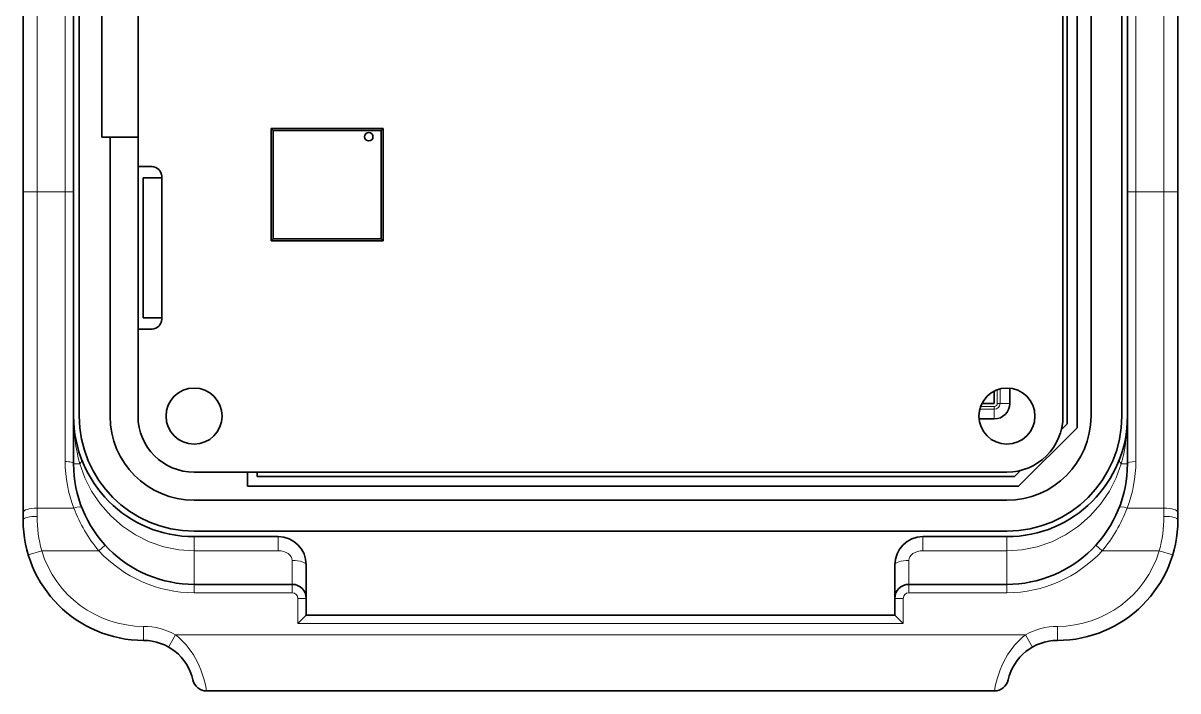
# Model space of a CAD drawing. Extents: x 487 to 800, y 314 to 605.
# Drawn here: x 720.34 to 761.54, y 396.2 to 420.01 of the extents above; entities that cross this region are included whole.
import ezdxf

# ---------------------------------------------------------------- set-up
doc = ezdxf.new("R2010")
doc.units = 0

msp = doc.modelspace()

# ---------------------------------------------------------------- linework, layer by layer
at = {"color": 7, "lineweight": 35}
for p, q in [((722.341, 406), (722.341, 435)), ((724.441, 435), (724.441, 414.9)), ((757.441, 406), (757.441, 435)), ((758.441, 435), (758.441, 406)), ((759.541, 435), (759.541, 406)), ((757.941, 405.582), (757.941, 428.95)), ((757.591, 428.6), (757.591, 405.727)), ((755.441, 404), (726.441, 404)), ((728.691, 403.85), (755.714, 403.85)), ((755.859, 403.5), (728.341, 403.5)), ((755.441, 403), (726.441, 403)), ((726.441, 401.9), (755.441, 401.9)), ((751.441, 398.9), (730.441, 398.9)), ((754.996, 396.2), (726.885, 396.2))]:
    msp.add_line(p, q, dxfattribs=at)
at = {"color": 7, "lineweight": 35, "ltscale": 0.325}
for p, q in [((720.341, 414), (720.341, 427)), ((761.541, 414), (761.541, 427))]:
    msp.add_line(p, q, dxfattribs=at)
at = {"color": 7, "lineweight": 13, "ltscale": 0.325}
for p, q in [((720.841, 414), (720.841, 427)), ((761.041, 414), (761.041, 427))]:
    msp.add_line(p, q, dxfattribs=at)
at = {"color": 7, "lineweight": 35, "ltscale": 0.22758}
msp.add_line((723.147, 425.052), (723.147, 415.948), dxfattribs=at)
at = {"color": 7, "lineweight": 13, "ltscale": 0.1625}
for p, q in [((721.841, 420.5), (721.841, 414)), ((760.041, 420.5), (760.041, 414))]:
    msp.add_line(p, q, dxfattribs=at)
at = {"color": 7, "lineweight": 35, "ltscale": 0.1625}
for p, q in [((722.141, 420.5), (722.141, 414)), ((759.741, 420.5), (759.741, 414))]:
    msp.add_line(p, q, dxfattribs=at)
at = {"color": 7, "lineweight": 35, "ltscale": 0.099951}
for p, q in [((733.191, 416.25), (729.193, 416.25)), ((729.193, 412.252), (733.191, 412.252))]:
    msp.add_line(p, q, dxfattribs=at)
at = {"color": 7, "lineweight": 35, "ltscale": 0.002475}
for p, q in [((729.263, 416.18), (729.193, 416.25)), ((733.121, 416.18), (733.191, 416.25)), ((729.263, 412.322), (729.193, 412.252)), ((733.121, 412.322), (733.191, 412.252))]:
    msp.add_line(p, q, dxfattribs=at)
at = {"color": 7, "lineweight": 35, "ltscale": 0.09995}
for p, q in [((729.193, 416.25), (729.193, 412.252)), ((733.191, 412.252), (733.191, 416.25))]:
    msp.add_line(p, q, dxfattribs=at)
at = {"color": 7, "lineweight": 35, "ltscale": 0.096451}
for p, q in [((729.263, 416.18), (733.121, 416.18)), ((733.121, 412.322), (729.263, 412.322))]:
    msp.add_line(p, q, dxfattribs=at)
at = {"color": 7, "lineweight": 35, "ltscale": 0.09645}
for p, q in [((729.263, 412.322), (729.263, 416.18)), ((733.121, 416.18), (733.121, 412.322))]:
    msp.add_line(p, q, dxfattribs=at)
at = {"color": 7, "lineweight": 35, "ltscale": 0.00625}
for p, q in [((729.816, 416.25), (730.066, 416.25)), ((730.316, 416.25), (730.566, 416.25)), ((730.816, 416.25), (731.066, 416.25)), ((731.316, 416.25), (731.566, 416.25)), ((731.816, 416.25), (732.066, 416.25)), ((732.316, 416.25), (732.566, 416.25))]:
    msp.add_line(p, q, dxfattribs=at)
at = {"color": 7, "lineweight": 35, "ltscale": 0.032338}
msp.add_line((723.147, 415.948), (724.441, 415.948), dxfattribs=at)
at = {"color": 7, "lineweight": 35, "ltscale": 0.248708}
msp.add_line((723.441, 406), (723.441, 415.948), dxfattribs=at)
at = {"color": 7, "lineweight": 35, "ltscale": 0.0125}
msp.add_line((724.441, 414.9), (724.941, 414.9), dxfattribs=at)
at = {"color": 7, "lineweight": 35, "ltscale": 0.145}
msp.add_line((724.441, 414.9), (724.441, 409.1), dxfattribs=at)
at = {"color": 7, "lineweight": 35, "ltscale": 0.016588}
for p, q in [((725.291, 414.5), (724.627, 414.5)), ((724.627, 409.5), (725.291, 409.5))]:
    msp.add_line(p, q, dxfattribs=at)
at = {"color": 7, "lineweight": 35, "ltscale": 0.125}
msp.add_line((724.627, 414.5), (724.627, 409.5), dxfattribs=at)
at = {"color": 7, "lineweight": 35, "ltscale": 0.127501}
msp.add_line((725.291, 414.55), (725.291, 409.45), dxfattribs=at)
at = {"color": 7, "lineweight": 35, "ltscale": 0.285854}
for p, q in [((720.341, 402.566), (720.341, 414)), ((761.541, 402.566), (761.541, 414))]:
    msp.add_line(p, q, dxfattribs=at)
at = {"color": 7, "lineweight": 13, "ltscale": 0.0125}
for p, q in [((720.341, 414), (720.841, 414)), ((761.541, 414), (761.041, 414)), ((726.441, 401.2), (726.441, 401.7)), ((729.441, 401.2), (729.441, 401.7)), ((752.441, 401.2), (752.441, 401.7)), ((755.441, 401.2), (755.441, 401.7)), ((720.527, 401.048), (721.005, 401.194)), ((761.354, 401.048), (760.876, 401.194)), ((724.641, 398), (724.641, 398.5)), ((757.241, 398), (757.241, 398.5))]:
    msp.add_line(p, q, dxfattribs=at)
at = {"color": 7, "lineweight": 13, "ltscale": 0.282043}
for p, q in [((720.841, 402.718), (720.841, 414)), ((761.041, 402.718), (761.041, 414))]:
    msp.add_line(p, q, dxfattribs=at)
at = {"color": 7, "lineweight": 13, "ltscale": 0.025}
for p, q in [((721.841, 414), (720.841, 414)), ((761.041, 414), (760.041, 414))]:
    msp.add_line(p, q, dxfattribs=at)
at = {"color": 7, "lineweight": 13, "ltscale": 0.240549}
for p, q in [((721.841, 404.378), (721.841, 414)), ((760.041, 404.378), (760.041, 414))]:
    msp.add_line(p, q, dxfattribs=at)
at = {"color": 7, "lineweight": 13, "ltscale": 0.0075}
for p, q in [((721.841, 414), (722.141, 414)), ((760.041, 414), (759.741, 414)), ((723.048, 401.194), (723.269, 401.396)), ((758.833, 401.194), (758.612, 401.396)), ((726.44, 400), (726.441, 399.7)), ((729.941, 399.7), (729.941, 400)), ((751.941, 399.7), (751.941, 400)), ((755.441, 400), (755.441, 399.7)), ((751.441, 399.5), (751.741, 399.5))]:
    msp.add_line(p, q, dxfattribs=at)
at = {"color": 7, "lineweight": 35, "ltscale": 0.2425}
for p, q in [((722.141, 404.3), (722.141, 414)), ((759.741, 404.3), (759.741, 414))]:
    msp.add_line(p, q, dxfattribs=at)
at = {"color": 7, "lineweight": 35, "ltscale": 0.0775}
msp.add_line((724.441, 409.1), (724.441, 406), dxfattribs=at)
at = {"color": 7, "lineweight": 35, "ltscale": 0.012502}
msp.add_line((724.441, 409.1), (724.941, 409.1), dxfattribs=at)
at = {"color": 7, "lineweight": 35, "ltscale": 0.011075}
msp.add_line((754.991, 406.893), (754.991, 406.45), dxfattribs=at)
at = {"color": 7, "lineweight": 13, "ltscale": 0.012215}
msp.add_line((755.096, 406.45), (755.096, 406.939), dxfattribs=at)
at = {"color": 7, "lineweight": 13, "ltscale": 0.012986}
msp.add_line((755.195, 406.45), (755.195, 406.969), dxfattribs=at)
at = {"color": 7, "lineweight": 35, "ltscale": 0.013618}
for p, q in [((755.543, 406.45), (755.543, 406.995)), ((754.991, 405.898), (754.446, 405.898))]:
    msp.add_line(p, q, dxfattribs=at)
at = {"color": 7, "lineweight": 13, "ltscale": 0.012988}
msp.add_line((754.471, 406.245), (754.991, 406.245), dxfattribs=at)
at = {"color": 7, "lineweight": 13, "ltscale": 0.012216}
msp.add_line((754.502, 406.345), (754.991, 406.345), dxfattribs=at)
at = {"color": 7, "lineweight": 35, "ltscale": 0.011076}
msp.add_line((754.547, 406.45), (754.991, 406.45), dxfattribs=at)
at = {"color": 7, "lineweight": 13, "ltscale": 0.002496}
for p, q in [((754.991, 406.245), (754.991, 406.345)), ((755.195, 406.45), (755.096, 406.45))]:
    msp.add_line(p, q, dxfattribs=at)
at = {"color": 7, "lineweight": 13, "ltscale": 0.00868}
msp.add_line((754.991, 406.245), (754.991, 405.898), dxfattribs=at)
at = {"color": 7, "lineweight": 13, "ltscale": 0.008681}
msp.add_line((755.195, 406.45), (755.543, 406.45), dxfattribs=at)
at = {"color": 7, "lineweight": 35, "ltscale": 0.073597}
msp.add_line((757.941, 405.582), (755.859, 403.5), dxfattribs=at)
at = {"color": 7, "lineweight": 35, "ltscale": 0.007389}
msp.add_line((757.382, 405.518), (757.591, 405.727), dxfattribs=at)
at = {"color": 7, "lineweight": 13, "ltscale": 0.00549}
msp.add_line((722.141, 404.3), (722.36, 404.3), dxfattribs=at)
at = {"color": 7, "lineweight": 13, "ltscale": 0.005492}
msp.add_line((759.741, 404.3), (759.521, 404.3), dxfattribs=at)
at = {"color": 7, "lineweight": 35, "ltscale": 0.012498}
msp.add_line((728.341, 404), (728.341, 403.5), dxfattribs=at)
at = {"color": 7, "lineweight": 35, "ltscale": 0.003749}
msp.add_line((728.691, 404), (728.691, 403.85), dxfattribs=at)
at = {"color": 7, "lineweight": 35, "ltscale": 0.00739}
msp.add_line((755.714, 403.85), (755.923, 404.059), dxfattribs=at)
at = {"color": 7, "lineweight": 35, "ltscale": 0.006647}
for p, q in [((720.341, 402.3), (720.341, 402.566)), ((761.541, 402.3), (761.541, 402.566))]:
    msp.add_line(p, q, dxfattribs=at)
at = {"color": 7, "lineweight": 13, "ltscale": 0.007384}
for p, q in [((720.841, 402.423), (720.841, 402.718)), ((761.041, 402.423), (761.041, 402.718))]:
    msp.add_line(p, q, dxfattribs=at)
at = {"color": 7, "lineweight": 13, "ltscale": 0.032877}
for p, q in [((722.156, 402.718), (720.841, 402.718)), ((761.041, 402.718), (759.725, 402.718))]:
    msp.add_line(p, q, dxfattribs=at)
at = {"color": 7, "lineweight": 35, "ltscale": 0.075}
for p, q in [((729.441, 401.7), (726.441, 401.7)), ((755.441, 401.7), (752.441, 401.7))]:
    msp.add_line(p, q, dxfattribs=at)
at = {"color": 7, "lineweight": 13, "ltscale": 0.051065}
for p, q in [((723.048, 401.194), (721.005, 401.194)), ((760.876, 401.194), (758.833, 401.194))]:
    msp.add_line(p, q, dxfattribs=at)
at = {"color": 7, "lineweight": 13, "ltscale": 0.03}
for p, q in [((726.441, 400), (726.441, 401.2)), ((755.441, 400), (755.441, 401.2))]:
    msp.add_line(p, q, dxfattribs=at)
at = {"color": 7, "lineweight": 13, "ltscale": 0.075}
for p, q in [((726.441, 401.2), (729.441, 401.2)), ((752.441, 401.2), (755.441, 401.2))]:
    msp.add_line(p, q, dxfattribs=at)
at = {"color": 7, "lineweight": 13, "ltscale": 0.021176}
for p, q in [((729.941, 400.847), (729.941, 400)), ((751.941, 400.847), (751.941, 400))]:
    msp.add_line(p, q, dxfattribs=at)
at = {"color": 7, "lineweight": 35, "ltscale": 0.029986}
msp.add_line((730.441, 400.7), (730.441, 399.501), dxfattribs=at)
at = {"color": 7, "lineweight": 35, "ltscale": 0.03}
msp.add_line((751.441, 400.7), (751.441, 399.5), dxfattribs=at)
at = {"color": 7, "lineweight": 35, "ltscale": 0.0875}
for p, q in [((726.441, 400), (729.941, 400)), ((755.441, 400), (751.941, 400))]:
    msp.add_line(p, q, dxfattribs=at)
at = {"color": 7, "lineweight": 13, "ltscale": 0.0875}
for p, q in [((726.441, 399.7), (729.941, 399.7)), ((751.941, 399.7), (755.441, 399.7))]:
    msp.add_line(p, q, dxfattribs=at)
at = {"color": 7, "lineweight": 13, "ltscale": 0.0225}
for p, q in [((730.141, 398.6), (730.141, 399.5)), ((751.741, 398.6), (751.741, 399.5))]:
    msp.add_line(p, q, dxfattribs=at)
at = {"color": 7, "lineweight": 13, "ltscale": 0.007501}
msp.add_line((730.441, 399.5), (730.141, 399.5), dxfattribs=at)
at = {"color": 7, "lineweight": 35, "ltscale": 0.015}
for p, q in [((730.441, 398.9), (730.441, 399.5)), ((751.441, 398.9), (751.441, 399.5))]:
    msp.add_line(p, q, dxfattribs=at)
at = {"color": 7, "lineweight": 35, "ltscale": 0.010607}
msp.add_line((730.441, 398.9), (730.141, 398.6), dxfattribs=at)
at = {"color": 7, "lineweight": 35, "ltscale": 0.010606}
msp.add_line((751.441, 398.9), (751.741, 398.6), dxfattribs=at)
at = {"color": 7, "lineweight": 13}
for p, q in [((751.741, 398.6), (730.141, 398.6)), ((756.105, 398.2), (725.776, 398.2))]:
    msp.add_line(p, q, dxfattribs=at)
at = {"color": 7, "lineweight": 13, "ltscale": 0.012499}
for p, q in [((725.776, 398.2), (725.529, 397.765)), ((756.105, 398.2), (756.352, 397.765))]:
    msp.add_line(p, q, dxfattribs=at)
at = {"color": 7, "lineweight": 13}
for points in [[(726.441, 401.2), (725.897, 401.236), (725.361, 401.343), (724.843, 401.52), (724.35, 401.764), (723.891, 402.07), (723.469, 402.438), (723.099, 402.857), (722.785, 403.32), (722.54, 403.803), (722.36, 404.3)], [(755.441, 401.2), (755.984, 401.236), (756.52, 401.343), (757.038, 401.52), (757.531, 401.764), (757.991, 402.07), (758.411, 402.438), (758.783, 402.857), (759.096, 403.32), (759.341, 403.803), (759.521, 404.3)]]:
    msp.add_lwpolyline(points, dxfattribs=at)
at = {"color": 7, "lineweight": 35}
for centre, radius in [((732.674, 415.96), 0.15), ((726.441, 406), 1), ((755.441, 406), 1)]:
    msp.add_circle(centre, radius, dxfattribs=at)
for centre, radius, start, end in [((724.916, 414.525), 0.376, 3.8172, 86.1877), ((724.916, 409.475), 0.376, 273.8283, 356.1856), ((754.991, 406.45), 0.552, 270, 360), ((726.441, 406), 4.3, 180, 270), ((726.441, 406), 4.1, 180, 270), ((726.441, 406), 3, 180, 270), ((726.441, 406), 2, 180, 270), ((755.441, 406), 2, 270, 359.9997), ((755.441, 406), 4.1, 270, 0), ((755.441, 406), 3, 270, 360), ((755.441, 406), 4.3, 270, 0), ((726.44, 404.3), 4.3, 179.9995, 270.0007), ((755.44, 404.3), 4.3, 269.9996, 0.0007), ((724.641, 402.3), 4.3, 180, 270), ((757.241, 402.3), 4.3, 270, 360), ((729.441, 400.7), 1, 0, 90), ((752.441, 400.7), 1, 90, 180), ((729.941, 399.5), 0.5, 0, 90), ((751.941, 399.5), 0.5, 90, 180), ((724.641, 396.2), 1.8, 12.5559, 90), ((757.241, 396.2), 1.8, 90, 167.4441), ((726.885, 396.7), 0.5, 192.5559, 270), ((754.996, 396.7), 0.5, 270, 347.4441)]:
    msp.add_arc(centre, radius, start, end, dxfattribs=at)
at = {"color": 7, "lineweight": 13}
for centre, radius, start, end in [((754.991, 406.45), 0.205, 270, 360), ((754.991, 406.45), 0.105, 270.0002, 360), ((728.746, 405.987), 6.605, 179.9869, 194.8028), ((753.134, 405.988), 6.607, 345.1986, 0.1061), ((726.371, 404.378), 4.531, 180.0048, 201.4937), ((755.51, 404.378), 4.531, 338.5063, 359.9952), ((726.808, 404.416), 4.952, 200.0457, 220.5944), ((755.073, 404.416), 4.952, 319.4056, 339.9543), ((725.498, 402.421), 4.658, 179.9723, 195.2735), ((756.383, 402.421), 4.658, 344.7265, 0.0277), ((724.641, 402.3), 3.8, 196.9249, 270), ((726.44, 404.3), 4.6, 222.475, 270.0004), ((755.441, 404.3), 4.6, 269.9996, 317.525), ((757.241, 402.3), 3.8, 270, 343.0751), ((729.941, 399.5), 0.2, 360, 90), ((751.941, 399.5), 0.2, 90, 180), ((724.641, 396.2), 2.3, 60.4082, 90), ((757.241, 396.2), 2.3, 90, 119.5918)]:
    msp.add_arc(centre, radius, start, end, dxfattribs=at)
for centre, major_axis, ratio, start_param, end_param in [((721.841, 404.3), (0.3, 0), 0.260054, 6.283185, 7.853982), ((721.952, 404.3), (0.468, 0.177), 0.448478, 5.581926, 6.283185), ((759.929, 404.3), (0.468, -0.177), 0.448478, 3.141593, 3.842852), ((760.041, 404.3), (-0.3, 0), 0.260054, 4.712389, 6.283185), ((720.841, 402.566), (-0.5, 0), 0.304911, 4.712389, 6.283185), ((722.156, 402.627), (0.279, 0.109), 0.285789, 6.283185, 7.742848), ((759.725, 402.627), (0.279, -0.109), 0.285789, 1.68193, 3.141593), ((761.041, 402.566), (0.5, 0), 0.304911, 0, 1.570796), ((720.841, 402.3), (0.5, 0), 0.245833, 1.570796, 3.141593), ((761.041, 402.3), (0.5, 0), 0.245833, 0, 1.570796), ((729.441, 400.847), (0.5, 0), 0.705882, 0, 1.570796), ((752.441, 400.847), (0.5, 0), 0.705882, 1.570796, 3.141592), ((729.941, 400.7), (-0.5, 0), 0.294118, 3.141593, 4.712389), ((751.941, 400.7), (0.5, 0), 0.294118, 1.570796, 3.141593), ((724.64, 395.533), (0, -3.067), 0.750026, 1.790121, 2.625227), ((757.241, 395.533), (0, -3.067), 0.750026, 3.657959, 4.493064)]:
    msp.add_ellipse(centre, major_axis=major_axis, ratio=ratio, start_param=start_param, end_param=end_param, dxfattribs=at)

doc.saveas('drawing.dxf')
